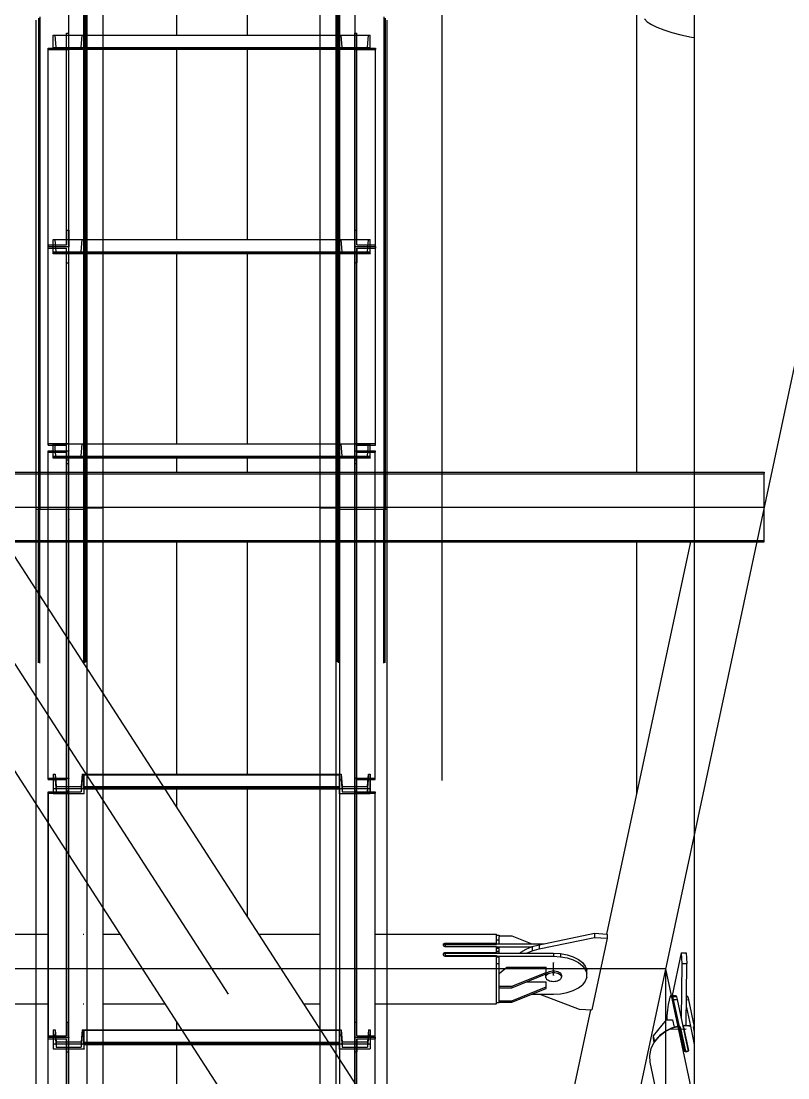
# Model space of a CAD drawing. Header units: millimetres. Extents: x 150209.93 to 150215.05, y 136675.65 to 136679.93.
# Drawn here: x 150213.5465 to 150213.6065, y 136679.0164 to 136679.0991 of the extents above; entities that cross this region are included whole.
import ezdxf

# ---------------------------------------------------------------- set-up
doc = ezdxf.new("R2010")
doc.units = ezdxf.units.MM
doc.header["$LTSCALE"] = 0.25
for name, pattern in [('CENTER', [50.8, 31.75, -6.35, 6.35, -6.35]), ('XKITLINE00', [0]), ('XKITLINE02', [4, 2, -2]), ('XKITLINE03', [6, 3, -1, 1, -1])]:
    doc.linetypes.add(name, pattern=pattern)

# ---------------------------------------------------------------- blocks, each defined once
blk = doc.blocks.new('çatıı')
at = {"color": 8, "linetype": 'CENTER'}
for p, q in [((23255, 18543.85), (23255, 16877.2)), ((22900, 17380.27), (23430, 16560.27)), ((23430, 17380.27), (23255, 16560.27)), ((23298.7, 16967.8), (23298.7, 16972.75)), ((23342.5, 16970.27), (22987.5, 16970.27)), ((23342.5, 16970.27), (23342.5, 16150.27)), ((23342.5, 16970.27), (23430, 16560.27)), ((23344.53, 16946.86), (23350.48, 16946.73))]:
    blk.add_line(p, q, dxfattribs=at)
at = {"color": 1, "linetype": 'XKITLINE03'}
for p, q in [((23115, 17151.06), (23115, 17630.24)), ((23214.97, 17630.24), (23214.97, 17151.06)), ((23220.98, 17361.99), (23220.98, 17146.24)), ((23109, 17360), (23109, 17146.24)), ((23227, 17330.28), (23103, 17330.28)), ((23109.02, 17253.03), (23109.02, 17330.11)), ((23221, 17330.11), (23221, 17253.03)), ((23227, 17250.28), (23103, 17250.28)), ((23109.02, 17175.94), (23109.02, 17253.03)), ((23221, 17253.03), (23221, 17175.94)), ((23109, 17044.87), (23109, 17173.03)), ((23220.98, 17173.03), (23220.98, 17044.87)), ((23226.97, 17170.28), (23102.97, 17170.28)), ((22948.9, 17151.06), (23381.07, 17151.06)), ((23109, 17151.1), (23109, 16086.72)), ((23115, 16090.89), (23115, 17151.06)), ((23214.97, 17151.06), (23215, 16090.89)), ((23220.98, 17151.1), (23220.98, 16086.72)), ((23109, 16943.49), (23109, 17039.06)), ((23115, 17040.95), (23115, 17038.91)), ((23115, 17040.73), (23214.98, 17040.73)), ((23214.98, 17038.91), (23214.98, 17040.95)), ((23220.98, 17039.06), (23220.98, 16943.49)), ((23109, 16844.9), (23109, 16943.49)), ((23220.98, 16943.49), (23220.98, 16844.9)), ((23115, 16940.96), (23115, 16938.93)), ((23115, 16940.74), (23214.98, 16940.74)), ((23214.98, 16938.93), (23214.98, 16940.96))]:
    blk.add_line(p, q, dxfattribs=at)
at = {"color": 116, "linetype": 'XKITLINE02', "true_color": 0x136734}
for p, q in [((23115.85, 17151.06), (23115.85, 17630.24)), ((23214.12, 17151.06), (23214.12, 17630.24)), ((23115, 17151.06), (23115, 17403.13)), ((23122.5, 17151.06), (23122.5, 17403.13)), ((23207.47, 17151.06), (23207.47, 17403.13)), ((23214.97, 17151.06), (23214.97, 17403.13)), ((23213.68, 17150.17), (23213.68, 17361.59)), ((23114.92, 17150.18), (23114.92, 17360.21)), ((23115.45, 17150.24), (23115.45, 17360.74)), ((23214.53, 17150.24), (23214.53, 17360.74)), ((23215.06, 17150.18), (23215.06, 17360.21)), ((23097.15, 17342.44), (23097.15, 17150.24)), ((23097.68, 17342.97), (23097.68, 17150.18)), ((23232.3, 17342.97), (23232.3, 17150.18)), ((23232.83, 17342.44), (23232.83, 17150.24)), ((23108.22, 17253.67), (23108.22, 17336.51)), ((23108.22, 17336.51), (23109.02, 17336.51)), ((23109.02, 17253.03), (23109.02, 17336.51)), ((23221, 17330.11), (23221, 17336.51)), ((23221, 17336.51), (23221.8, 17336.51)), ((23221.8, 17330.75), (23221.8, 17336.51)), ((23103, 17335.78), (23227, 17335.78)), ((23103, 17335.78), (23122.5, 17335.78)), ((23103, 17330.28), (23103, 17335.78)), ((23103, 17330.28), (23103, 17335.78)), ((23103, 17335.78), (23103.68, 17335.78)), ((23104.06, 17330.98), (23103.68, 17335.78)), ((23113.93, 17330.98), (23114.32, 17335.78)), ((23114.32, 17335.78), (23115, 17335.78)), ((23115, 17330.28), (23115, 17335.78)), ((23215, 17330.28), (23215, 17335.78)), ((23215, 17335.78), (23215.68, 17335.78)), ((23216.06, 17330.98), (23215.68, 17335.78)), ((23225.94, 17330.98), (23226.32, 17335.78)), ((23226.32, 17335.78), (23227, 17335.78)), ((23227, 17330.28), (23227, 17335.78)), ((23227, 17330.28), (23227, 17335.78)), ((23101.02, 17253.03), (23101.02, 17330.75)), ((23101.02, 17330.75), (23108.22, 17330.75)), ((23101.02, 17330.11), (23109.02, 17330.11)), ((23103, 17330.98), (23227, 17330.98)), ((23103, 17330.28), (23227, 17330.28)), ((23103, 17330.28), (23122.5, 17330.28)), ((23103, 17330.28), (23115, 17330.28)), ((23104.06, 17330.98), (23113.93, 17330.98)), ((23215, 17330.28), (23227, 17330.28)), ((23216.06, 17330.98), (23225.94, 17330.98)), ((23221, 17253.03), (23221, 17330.98)), ((23221, 17330.11), (23229, 17330.11)), ((23221.8, 17253.67), (23221.8, 17330.98)), ((23221.8, 17330.75), (23229, 17330.75)), ((23229, 17330.75), (23229, 17330.11)), ((23229, 17253.03), (23229, 17330.75)), ((23108.22, 17259.42), (23109.02, 17259.42)), ((23108.22, 17259.42), (23108.22, 17253.67)), ((23109.02, 17259.42), (23109.02, 17253.03)), ((23221, 17259.42), (23221.8, 17259.42)), ((23101.02, 17253.67), (23108.22, 17253.67)), ((23101.02, 17253.67), (23101.02, 17253.03)), ((23103, 17255.78), (23227, 17255.78)), ((23103, 17255.78), (23122.5, 17255.78)), ((23103, 17250.28), (23103, 17255.78)), ((23103, 17250.28), (23103, 17255.78)), ((23103, 17255.78), (23103.68, 17255.78)), ((23104.06, 17250.98), (23103.68, 17255.78)), ((23113.93, 17250.98), (23114.32, 17255.78)), ((23114.32, 17255.78), (23115, 17255.78)), ((23115, 17250.28), (23115, 17255.78)), ((23215, 17250.28), (23215, 17255.78)), ((23215, 17255.78), (23215.68, 17255.78)), ((23216.06, 17250.98), (23215.68, 17255.78)), ((23221.8, 17253.67), (23229, 17253.67)), ((23225.94, 17250.98), (23226.32, 17255.78)), ((23226.32, 17255.78), (23227, 17255.78)), ((23227, 17250.28), (23227, 17255.78)), ((23227, 17250.28), (23227, 17255.78)), ((23101.02, 17175.3), (23101.02, 17253.03)), ((23101.02, 17253.03), (23109.02, 17253.03)), ((23101.02, 17253.03), (23109.02, 17253.03)), ((23101.02, 17252.39), (23108.22, 17252.39)), ((23103, 17250.98), (23227, 17250.98)), ((23103, 17250.28), (23227, 17250.28)), ((23103, 17250.28), (23122.5, 17250.28)), ((23103, 17250.28), (23115, 17250.28)), ((23104.06, 17250.98), (23113.93, 17250.98)), ((23108.22, 17169.54), (23108.22, 17252.39)), ((23109.02, 17169.54), (23109.02, 17253.03)), ((23215, 17250.28), (23227, 17250.28)), ((23216.06, 17250.98), (23225.94, 17250.98)), ((23221, 17246.63), (23221, 17253.03)), ((23221, 17253.03), (23229, 17253.03)), ((23221, 17253.03), (23229, 17253.03)), ((23221, 17169.54), (23221, 17250.98)), ((23221.8, 17252.39), (23221.8, 17246.63)), ((23221.8, 17252.39), (23229, 17252.39)), ((23221.8, 17169.54), (23221.8, 17252.39)), ((23229, 17253.03), (23229, 17252.39)), ((23229, 17175.3), (23229, 17253.03)), ((23108.22, 17246.63), (23109.02, 17246.63)), ((23221, 17246.63), (23221.8, 17246.63)), ((23101.02, 17175.94), (23101.02, 17175.3)), ((23101.02, 17175.94), (23109.02, 17175.94)), ((23101.02, 17175.3), (23108.22, 17175.3)), ((23102.97, 17175.78), (23226.97, 17175.78)), ((23102.97, 17175.78), (23122.5, 17175.78)), ((23102.97, 17170.28), (23102.97, 17175.78)), ((23102.97, 17170.28), (23102.97, 17175.78)), ((23102.97, 17175.78), (23103.65, 17175.78)), ((23104.03, 17170.98), (23103.65, 17175.78)), ((23108.22, 17169.54), (23108.22, 17175.3)), ((23109.02, 17169.54), (23109.02, 17175.94)), ((23113.9, 17170.98), (23114.29, 17175.78)), ((23114.29, 17175.78), (23114.97, 17175.78)), ((23114.97, 17170.28), (23114.97, 17175.78)), ((23214.97, 17170.28), (23214.97, 17175.78)), ((23214.97, 17175.78), (23215.65, 17175.78)), ((23216.03, 17170.98), (23215.65, 17175.78)), ((23221, 17175.94), (23229, 17175.94)), ((23221.8, 17175.3), (23229, 17175.3)), ((23225.91, 17170.98), (23226.29, 17175.78)), ((23226.29, 17175.78), (23226.97, 17175.78)), ((23226.97, 17170.28), (23226.97, 17175.78)), ((23226.97, 17170.28), (23226.97, 17175.78)), ((23101, 17044.38), (23101, 17173.03)), ((23101, 17173.03), (23109, 17173.03)), ((23101, 17172.54), (23108.2, 17172.54)), ((23102.97, 17170.98), (23226.97, 17170.98)), ((23104.03, 17170.98), (23113.9, 17170.98)), ((23108.2, 17039.92), (23108.2, 17172.54)), ((23109, 17039.92), (23109, 17173.03)), ((23216.03, 17170.98), (23225.91, 17170.98)), ((23220.98, 17168.08), (23220.98, 17173.03)), ((23220.98, 17173.03), (23228.98, 17173.03)), ((23220.98, 17039.92), (23220.98, 17170.98)), ((23221.78, 17168.08), (23221.78, 17172.54)), ((23221.78, 17172.54), (23228.98, 17172.54)), ((23221.78, 17039.92), (23221.78, 17171.39)), ((23228.98, 17173.03), (23228.98, 17172.54)), ((23228.98, 17044.38), (23228.98, 17173.03)), ((23102.97, 17170.28), (23226.97, 17170.28)), ((23102.97, 17170.28), (23122.5, 17170.28)), ((23102.97, 17170.28), (23114.97, 17170.28)), ((23108.2, 17168.08), (23109, 17168.08)), ((23108.22, 17169.54), (23109.02, 17169.54)), ((23214.97, 17170.28), (23226.97, 17170.28)), ((23220.98, 17168.08), (23221.78, 17168.08)), ((23221, 17169.54), (23221.8, 17169.54)), ((22948.9, 17164.11), (23381.07, 17164.11)), ((23096.3, 17164.71), (23122.5, 17164.71)), ((23207.47, 17164.71), (23233.68, 17164.71)), ((23353.8, 17164.71), (23381.07, 17164.71)), ((23381.07, 17137.41), (23381.07, 17164.71)), ((23381.07, 17164.71), (23381.07, 17164.37)), ((23096.3, 17150.24), (23096.3, 17150.17)), ((23096.3, 17150.24), (23097.15, 17150.24)), ((23096.3, 17150.17), (23096.3, 17150.24)), ((23096.3, 17150.24), (23097.15, 17150.24)), ((23097.15, 17150.24), (23097.68, 17150.18)), ((23097.15, 16090.12), (23097.15, 17150.24)), ((23097.15, 17150.24), (23097.68, 17150.18)), ((23114.92, 17150.18), (23115.45, 17150.24)), ((23114.92, 17150.18), (23115.45, 17150.24)), ((23115, 16090.89), (23115, 17151.06)), ((23115, 17151.06), (23122.5, 17151.06)), ((23115, 17151.06), (23115, 17150.7)), ((23115, 17151.06), (23116.3, 17151.06)), ((23115, 16090.52), (23115, 17150.7)), ((23115, 17150.7), (23116.3, 17150.7)), ((23115.45, 17150.24), (23116.3, 17150.24)), ((23115.45, 16090.12), (23115.45, 17150.24)), ((23115.45, 17150.24), (23116.3, 17150.24)), ((23115.85, 16090.86), (23115.85, 17151.04)), ((23115.85, 17151.04), (23115.85, 17150.72)), ((23115.85, 17151.04), (23116.3, 17151.04)), ((23115.85, 16090.55), (23115.85, 17150.72)), ((23115.85, 17150.72), (23116.3, 17150.72)), ((23116.3, 17150.24), (23116.3, 17150.17)), ((23116.3, 17150.17), (23116.3, 17150.24)), ((23122.5, 17151.05), (23122.5, 17151.06)), ((23122.5, 17151.06), (23122.5, 17151.05)), ((23122.5, 17150.7), (23122.5, 17150.72)), ((23122.5, 17150.7), (23122.5, 17150.72)), ((23122.5, 16090.87), (23122.5, 17150.72)), ((23207.47, 17150.72), (23207.46, 17150.7)), ((23207.47, 17151.06), (23207.47, 17151.05)), ((23207.47, 17151.06), (23214.97, 17151.06)), ((23207.5, 16090.89), (23207.47, 17151.06)), ((23207.47, 17151.06), (23214.97, 17151.06)), ((23207.5, 16090.54), (23207.47, 17150.72)), ((23207.5, 16090.87), (23207.47, 17150.72)), ((23213.68, 17151.04), (23214.12, 17151.04)), ((23213.68, 17150.72), (23214.12, 17150.73)), ((23213.68, 17150.7), (23214.96, 17150.7)), ((23213.68, 17150.24), (23213.68, 17150.17)), ((23213.68, 17150.24), (23214.53, 17150.24)), ((23213.68, 17150.24), (23213.68, 17150.17)), ((23213.68, 17150.24), (23214.53, 17150.24)), ((23214.12, 17151.04), (23214.12, 17150.73)), ((23214.15, 16090.86), (23214.12, 17151.04)), ((23214.15, 16090.55), (23214.12, 17150.73)), ((23214.53, 17150.24), (23215.06, 17150.18)), ((23214.53, 16090.12), (23214.53, 17150.24)), ((23214.53, 17150.24), (23215.06, 17150.18)), ((23214.97, 17151.06), (23214.96, 17150.7)), ((23215, 16090.52), (23214.96, 17150.7)), ((23215, 16090.89), (23214.97, 17151.06)), ((23232.3, 17150.18), (23232.83, 17150.24)), ((23232.3, 17150.18), (23232.83, 17150.24)), ((23232.83, 17150.24), (23233.68, 17150.24)), ((23232.83, 16090.12), (23232.83, 17150.24)), ((23232.83, 17150.24), (23233.68, 17150.24)), ((23233.68, 17150.24), (23233.68, 17150.17)), ((23233.68, 17150.17), (23233.68, 17150.24)), ((23097.68, 17150.18), (23114.92, 17150.18)), ((23097.68, 16090.06), (23097.68, 17150.18)), ((23097.68, 17150.18), (23114.92, 17150.18)), ((23114.92, 16090.06), (23114.92, 17150.18)), ((23215.06, 17150.18), (23232.3, 17150.18)), ((23215.06, 16090.06), (23215.06, 17150.18)), ((23215.06, 17150.18), (23232.3, 17150.18)), ((23232.3, 16090.06), (23232.3, 17150.18)), ((22948.9, 17138.01), (23381.07, 17138.01)), ((23096.3, 17137.41), (23122.5, 17137.41)), ((23207.47, 17137.41), (23233.68, 17137.41)), ((23353.8, 17137.41), (23381.07, 17137.41)), ((23096.3, 17034.66), (23096.3, 17118.52)), ((23116.3, 17003.71), (23116.3, 17087.58)), ((23122.5, 16994.12), (23122.5, 17077.99)), ((23101, 17044.87), (23109, 17044.87)), ((23101, 17044.38), (23108.2, 17044.38)), ((23103, 17046.44), (23103.68, 17046.44)), ((23103, 17046.44), (23103, 17040.95)), ((23103, 17046.44), (23103, 17044.41)), ((23103, 17044.41), (23103.68, 17044.41)), ((23103, 17044.41), (23103, 17038.91)), ((23103.68, 17046.44), (23104.06, 17041.64)), ((23103.68, 17046.44), (23103.68, 17044.41)), ((23103.68, 17044.41), (23104.06, 17039.61)), ((23108.2, 16944.08), (23108.2, 17044.96)), ((23108.2, 17044.96), (23109, 17044.96)), ((23109, 16943.49), (23109, 17044.96)), ((23114.32, 17044.41), (23113.93, 17039.61)), ((23114.32, 17046.44), (23113.93, 17041.64)), ((23114.32, 17046.44), (23115, 17046.44)), ((23114.32, 17046.44), (23114.32, 17044.41)), ((23114.32, 17044.41), (23115, 17044.41)), ((23115, 17040.73), (23115, 17046.44)), ((23115, 17046.44), (23142.89, 17046.44)), ((23115, 17046.44), (23115, 17040.95)), ((23115, 17046.44), (23115, 17044.41)), ((23115, 17046.43), (23142.89, 17046.43)), ((23115, 17046.24), (23143.02, 17046.24)), ((23115, 17046.23), (23143.03, 17046.23)), ((23115, 17044.41), (23115, 17038.91)), ((23207.47, 17046.44), (23214.98, 17046.44)), ((23207.47, 17046.43), (23214.98, 17046.43)), ((23207.47, 17046.24), (23214.98, 17046.24)), ((23207.47, 17046.23), (23214.98, 17046.23)), ((23214.98, 17040.73), (23214.98, 17046.44)), ((23214.98, 17046.44), (23214.98, 17044.41)), ((23214.98, 17046.44), (23214.98, 17040.95)), ((23214.98, 17046.44), (23215.66, 17046.44)), ((23214.98, 17044.41), (23214.98, 17038.91)), ((23214.98, 17044.41), (23215.66, 17044.41)), ((23215.66, 17046.44), (23215.66, 17044.41)), ((23215.66, 17046.44), (23216.04, 17041.64)), ((23215.66, 17044.41), (23216.04, 17039.61)), ((23220.98, 17039.06), (23220.98, 17044.96)), ((23220.98, 17044.96), (23221.78, 17044.96)), ((23220.98, 16943.49), (23220.98, 17044.96)), ((23220.98, 17044.87), (23228.98, 17044.87)), ((23221.78, 17039.65), (23221.78, 17044.96)), ((23221.78, 16944.08), (23221.78, 17044.96)), ((23221.78, 17044.38), (23228.98, 17044.38)), ((23225.92, 17041.64), (23226.3, 17046.44)), ((23225.92, 17039.61), (23226.3, 17044.41)), ((23226.3, 17046.44), (23226.3, 17044.41)), ((23226.3, 17046.44), (23226.98, 17046.44)), ((23226.3, 17044.41), (23226.98, 17044.41)), ((23226.98, 17046.44), (23226.98, 17044.41)), ((23226.98, 17046.44), (23226.98, 17040.95)), ((23226.98, 17038.91), (23226.98, 17044.41)), ((23101, 16943.49), (23101, 17039.65)), ((23101, 17039.65), (23101, 16944.08)), ((23101, 17039.65), (23108.2, 17039.65)), ((23101, 17039.06), (23109, 17039.06)), ((23103, 17040.95), (23115, 17040.95)), ((23103, 17040.95), (23103, 17038.91)), ((23103, 17038.91), (23115, 17038.91)), ((23104.06, 17041.64), (23113.93, 17041.64)), ((23104.06, 17041.64), (23104.06, 17039.61)), ((23104.06, 17039.61), (23113.93, 17039.61)), ((23108.2, 17039.92), (23109, 17039.92)), ((23113.93, 17041.64), (23113.93, 17039.61)), ((23115, 17041.63), (23214.98, 17041.63)), ((23115, 17041.45), (23214.98, 17041.45)), ((23115, 17040.95), (23214.98, 17040.95)), ((23115, 17040.95), (23115, 17038.91)), ((23115, 17040.73), (23146.58, 17040.73)), ((23207.47, 17040.73), (23214.98, 17040.73)), ((23214.98, 17040.95), (23214.98, 17038.91)), ((23214.98, 17040.95), (23226.98, 17040.95)), ((23214.98, 17038.91), (23226.98, 17038.91)), ((23216.04, 17041.64), (23216.04, 17039.61)), ((23216.04, 17041.64), (23225.92, 17041.64)), ((23216.04, 17039.61), (23225.92, 17039.61)), ((23220.98, 17039.92), (23221.78, 17039.92)), ((23220.98, 17039.06), (23228.98, 17039.06)), ((23221.78, 17039.65), (23228.98, 17039.65)), ((23225.92, 17041.64), (23225.92, 17039.61)), ((23226.98, 17040.95), (23226.98, 17038.91)), ((23228.98, 17039.65), (23228.98, 17039.06)), ((23228.98, 16943.49), (23228.98, 17039.65)), ((23108.2, 16949.4), (23109, 16949.4)), ((23108.2, 16949.4), (23108.2, 16944.08)), ((23220.98, 16949.4), (23221.78, 16949.4)), ((23101, 16944.08), (23108.2, 16944.08)), ((23101, 16844.33), (23101, 16943.49)), ((23101, 16943.49), (23109, 16943.49)), ((23101, 16943.49), (23109, 16943.49)), ((23103, 16946.46), (23103.68, 16946.46)), ((23103, 16946.46), (23103, 16940.96)), ((23103, 16946.46), (23103, 16944.42)), ((23103, 16944.42), (23103.68, 16944.42)), ((23103, 16944.42), (23103, 16938.93)), ((23103.68, 16946.46), (23104.06, 16941.66)), ((23103.68, 16946.46), (23103.68, 16944.42)), ((23103.68, 16944.42), (23104.06, 16939.63)), ((23109, 16839.18), (23109, 16943.49)), ((23114.32, 16946.46), (23113.93, 16941.66)), ((23114.32, 16944.42), (23113.93, 16939.63)), ((23114.32, 16946.46), (23115, 16946.46)), ((23114.32, 16946.46), (23114.32, 16944.42)), ((23114.32, 16944.42), (23115, 16944.42)), ((23115, 16940.74), (23115, 16946.46)), ((23115, 16946.46), (23122.5, 16946.46)), ((23115, 16946.46), (23115, 16940.96)), ((23115, 16946.46), (23115, 16944.42)), ((23115, 16946.45), (23122.5, 16946.45)), ((23115, 16946.25), (23122.5, 16946.25)), ((23115, 16946.24), (23122.5, 16946.24)), ((23115, 16944.42), (23115, 16938.93)), ((23153.3, 16946.46), (23214.98, 16946.46)), ((23153.31, 16946.45), (23214.98, 16946.45)), ((23153.44, 16946.25), (23214.98, 16946.25)), ((23153.44, 16946.24), (23214.98, 16946.24)), ((23207.47, 16862.65), (23207.47, 16946.52)), ((23214.98, 16940.74), (23214.98, 16946.46)), ((23214.98, 16946.46), (23214.98, 16944.42)), ((23214.98, 16946.46), (23214.98, 16940.96)), ((23214.98, 16946.46), (23215.66, 16946.46)), ((23214.98, 16944.42), (23214.98, 16938.93)), ((23214.98, 16944.42), (23215.66, 16944.42)), ((23215.66, 16946.46), (23215.66, 16944.42)), ((23215.66, 16946.46), (23216.04, 16941.66)), ((23215.66, 16944.42), (23216.04, 16939.63)), ((23220.98, 16937.77), (23220.98, 16943.49)), ((23220.98, 16943.49), (23228.98, 16943.49)), ((23220.98, 16943.49), (23228.98, 16943.49)), ((23221.78, 16944.08), (23228.98, 16944.08)), ((23226.3, 16946.46), (23225.92, 16941.66)), ((23226.3, 16944.42), (23225.92, 16939.63)), ((23226.3, 16946.46), (23226.3, 16944.42)), ((23226.3, 16946.46), (23226.98, 16946.46)), ((23226.3, 16944.42), (23226.98, 16944.42)), ((23226.98, 16946.46), (23226.98, 16944.42)), ((23226.98, 16946.46), (23226.98, 16940.96)), ((23226.98, 16944.42), (23226.98, 16938.93)), ((23228.98, 16943.49), (23228.98, 16942.92)), ((23228.98, 16844.33), (23228.98, 16943.49)), ((23101, 16942.92), (23108.2, 16942.92)), ((23103, 16940.96), (23115, 16940.96)), ((23103, 16940.96), (23103, 16938.93)), ((23104.06, 16941.66), (23113.93, 16941.66)), ((23104.06, 16941.66), (23104.06, 16939.63)), ((23104.06, 16939.63), (23113.93, 16939.63)), ((23108.2, 16839.18), (23108.2, 16942.92)), ((23113.93, 16941.66), (23113.93, 16939.63)), ((23115, 16941.64), (23214.98, 16941.64)), ((23115, 16941.46), (23214.98, 16941.46)), ((23115, 16940.96), (23214.98, 16940.96)), ((23115, 16940.96), (23115, 16938.93)), ((23115, 16940.74), (23122.5, 16940.74)), ((23157, 16940.74), (23214.98, 16940.74)), ((23214.98, 16940.96), (23214.98, 16938.93)), ((23214.98, 16940.96), (23226.98, 16940.96)), ((23216.04, 16941.66), (23216.04, 16939.63)), ((23216.04, 16941.66), (23225.92, 16941.66)), ((23216.04, 16939.63), (23225.92, 16939.63)), ((23220.98, 16839.18), (23220.98, 16941.4)), ((23221.78, 16942.92), (23221.78, 16937.77)), ((23221.78, 16942.92), (23228.98, 16942.92)), ((23221.78, 16839.18), (23221.78, 16942.92)), ((23225.92, 16941.66), (23225.92, 16939.63)), ((23226.98, 16940.96), (23226.98, 16938.93)), ((23103, 16938.93), (23115, 16938.93)), ((23108.2, 16937.77), (23109, 16937.77)), ((23213.68, 16853.05), (23213.68, 16936.92)), ((23214.98, 16938.93), (23226.98, 16938.93)), ((23220.98, 16937.77), (23221.78, 16937.77))]:
    blk.add_line(p, q, dxfattribs=at)
at = {"color": 7, "linetype": 'XKITLINE00'}
for p, q in [((23116.3, 17150.17), (23116.3, 17357.43)), ((23122.5, 17151.06), (23122.5, 17357.43)), ((23207.47, 17151.06), (23207.47, 17357.43)), ((23213.68, 17150.17), (23213.68, 17357.43)), ((23096.3, 17150.17), (23096.3, 17341.59)), ((23233.68, 17150.17), (23233.68, 17341.59)), ((23122.5, 17335.78), (23207.47, 17335.78)), ((23122.5, 17330.28), (23207.47, 17330.28)), ((23122.5, 17255.78), (23207.47, 17255.78)), ((23122.5, 17250.28), (23207.47, 17250.28)), ((23122.5, 17175.78), (23207.47, 17175.78)), ((23122.5, 17170.28), (23207.47, 17170.28)), ((23066.44, 17164.71), (23096.3, 17164.71)), ((23122.5, 17164.71), (23207.47, 17164.71)), ((23233.68, 17164.71), (23353.8, 17164.71)), ((23116.3, 17151.06), (23122.5, 17151.06)), ((23116.3, 17151.04), (23122.5, 17151.05)), ((23116.3, 17150.72), (23122.5, 17150.72)), ((23116.3, 17150.7), (23122.5, 17150.7)), ((23122.5, 17150.72), (23122.5, 17151.05)), ((23122.5, 17077.99), (23122.5, 17150.7)), ((23207.46, 17150.7), (23213.68, 17150.7)), ((23207.47, 16946.52), (23207.46, 17150.7)), ((23207.47, 17151.06), (23213.68, 17151.06)), ((23207.47, 17151.05), (23213.68, 17151.04)), ((23207.47, 17150.72), (23207.47, 17151.05)), ((23207.47, 17150.72), (23213.68, 17150.72)), ((23096.3, 17150.17), (23116.3, 17150.17)), ((23096.3, 17118.52), (23096.3, 17150.17)), ((23096.3, 17150.17), (23116.3, 17150.17)), ((23116.3, 17087.58), (23116.3, 17150.17)), ((23213.68, 17150.17), (23233.68, 17150.17)), ((23213.68, 16936.92), (23213.68, 17150.17)), ((23213.68, 17150.17), (23233.68, 17150.17)), ((23233.68, 16905.97), (23233.68, 17150.17)), ((23084.09, 17137.41), (23096.3, 17137.41)), ((23122.5, 17137.41), (23207.47, 17137.41)), ((23233.68, 17137.41), (23353.8, 17137.41)), ((23142.89, 17046.44), (23207.47, 17046.44)), ((23142.89, 17046.43), (23207.47, 17046.43)), ((23143.02, 17046.24), (23207.47, 17046.24)), ((23143.03, 17046.23), (23207.47, 17046.23)), ((23146.58, 17040.73), (23207.47, 17040.73)), ((23096.3, 16583.12), (23096.3, 17034.66)), ((23116.3, 16583.12), (23116.3, 17003.71)), ((23122.5, 16583.12), (23122.5, 16994.12)), ((23122.5, 16946.46), (23153.3, 16946.46)), ((23122.5, 16946.45), (23153.31, 16946.45)), ((23122.5, 16946.25), (23153.44, 16946.25)), ((23122.5, 16946.24), (23153.44, 16946.24)), ((23122.5, 16940.74), (23157, 16940.74))]:
    blk.add_line(p, q, dxfattribs=at)
at = {"color": 8, "linetype": 'XKITLINE00'}
for p, q in [((23151.2, 17353.8), (23151.2, 17335.78)), ((23178.8, 17353.8), (23178.8, 17335.78)), ((23331.2, 17346.28), (23331.2, 17164.71)), ((23334.31, 17342.15), (23335.4, 17341.04)), ((23335.4, 17341.04), (23337.03, 17339.94)), ((23353.8, 17344.48), (23353.8, 16774.54)), ((23337.03, 17339.94), (23339.18, 17338.87)), ((23339.18, 17338.87), (23341.83, 17337.84)), ((23341.83, 17337.84), (23344.98, 17336.85)), ((23344.98, 17336.85), (23348.59, 17335.91)), ((23348.59, 17335.91), (23352.65, 17335.02)), ((23352.65, 17335.02), (23353.8, 17334.81)), ((23151.2, 17330.28), (23151.2, 17255.78)), ((23178.8, 17330.28), (23178.8, 17255.78)), ((23151.2, 17250.28), (23151.2, 17175.78)), ((23178.8, 17250.28), (23178.8, 17175.78)), ((23151.2, 17170.28), (23151.2, 17164.71)), ((23178.8, 17170.28), (23178.8, 17164.71)), ((23068.14, 17162.09), (23299.82, 16803.64)), ((23030.17, 17136.91), (23261.85, 16778.46)), ((23151.2, 17137.41), (23151.2, 17046.44)), ((23178.8, 17137.41), (23178.8, 17046.44)), ((23352.26, 17137.41), (23319.5, 16983.91)), ((23331.2, 17137.41), (23331.2, 17038.72)), ((23151.2, 17040.73), (23151.2, 17033.59)), ((23178.8, 17040.73), (23178.8, 16990.89)), ((23053.6, 16983.89), (23101, 16983.89)), ((23114.71, 16983.89), (23115, 16983.89)), ((23122.5, 16983.89), (23129.11, 16983.89)), ((23183.32, 16983.89), (23207.47, 16983.89)), ((23214.97, 16983.89), (23215.26, 16983.89)), ((23228.98, 16983.89), (23276.4, 16983.89)), ((23276.4, 16980.15), (23276.4, 16983.89)), ((23276.4, 16983.47), (23277.4, 16983.47)), ((23276.4, 16981.71), (23277.4, 16981.71)), ((23277.4, 16983.47), (23277.4, 16983.43)), ((23277.4, 16983.43), (23277.4, 16982.84)), ((23277.4, 16983.28), (23282.4, 16983.28)), ((23277.4, 16980.15), (23277.4, 16982.84)), ((23282.4, 16983.28), (23290.28, 16980.15)), ((23293.08, 16979.74), (23314.72, 16984.23)), ((23293.08, 16978.09), (23314.72, 16982.58)), ((23319.68, 16982.24), (23313.7, 16954.21)), ((23314.72, 16984.23), (23319.68, 16983.89)), ((23314.72, 16984.23), (23314.72, 16982.58)), ((23314.72, 16982.58), (23319.68, 16982.24)), ((23319.68, 16983.89), (23319.68, 16982.24)), ((23255.59, 16979.9), (23255.55, 16979.7)), ((23255.55, 16979.7), (23255.59, 16979.5)), ((23255.71, 16980.08), (23255.59, 16979.9)), ((23255.71, 16979.74), (23255.59, 16979.56)), ((23255.59, 16979.5), (23255.71, 16979.32)), ((23255.71, 16980.08), (23255.9, 16980.22)), ((23255.71, 16979.74), (23255.86, 16979.86)), ((23255.71, 16979.32), (23255.9, 16979.17)), ((23255.71, 16976.43), (23255.9, 16976.6)), ((23255.86, 16979.86), (23255.9, 16979.88)), ((23255.9, 16980.22), (23256.13, 16980.3)), ((23255.9, 16979.88), (23256.13, 16979.95)), ((23255.9, 16979.17), (23256.13, 16979.08)), ((23255.9, 16976.6), (23256.13, 16976.7)), ((23256.13, 16980.3), (23256.4, 16980.34)), ((23256.13, 16979.95), (23256.4, 16979.98)), ((23256.13, 16979.08), (23256.4, 16979.05)), ((23256.13, 16976.7), (23256.4, 16976.74)), ((23256.13, 16976.7), (23256.13, 16976.36)), ((23256.4, 16980.34), (23256.4, 16980)), ((23256.4, 16980.34), (23276.4, 16980.34)), ((23256.4, 16980), (23276.4, 16980)), ((23256.4, 16979.05), (23256.4, 16980)), ((23256.4, 16979.78), (23276.4, 16979.78)), ((23256.4, 16979.05), (23276.4, 16979.05)), ((23256.4, 16976.74), (23256.4, 16976.44)), ((23256.4, 16976.74), (23276.4, 16976.74)), ((23276.4, 16980.15), (23295.04, 16980.15)), ((23276.4, 16980.15), (23276.4, 16979.78)), ((23276.4, 16976.74), (23276.4, 16979.05)), ((23276.4, 16978.91), (23290.12, 16978.91)), ((23276.4, 16978.87), (23277.4, 16978.87)), ((23276.4, 16978.33), (23277.4, 16978.33)), ((23276.4, 16977.17), (23277.4, 16977.17)), ((23276.4, 16976.74), (23276.4, 16976.44)), ((23276.4, 16976.56), (23276.4, 16976.44)), ((23276.4, 16976.56), (23277.4, 16976.56)), ((23277.4, 16977.76), (23277.4, 16978.87)), ((23277.4, 16976.44), (23277.4, 16977.76)), ((23285.48, 16976.44), (23285.91, 16976.81)), ((23285.91, 16976.81), (23287.97, 16978.03)), ((23287.97, 16978.03), (23290.38, 16979.02)), ((23288.1, 16976.44), (23290.38, 16977.37)), ((23290.38, 16979.02), (23293.08, 16979.74)), ((23290.38, 16979.02), (23290.38, 16977.37)), ((23290.38, 16977.37), (23293.08, 16978.09)), ((23293.08, 16979.74), (23293.08, 16978.09)), ((23348.66, 16976.58), (23345.14, 16959.91)), ((23348.66, 16976.58), (23350.64, 16976.54)), ((23348.66, 16976.58), (23348.93, 16972.44)), ((23350.64, 16976.54), (23350.91, 16972.4)), ((23255.59, 16976.22), (23255.55, 16975.98)), ((23255.55, 16975.98), (23255.59, 16975.75)), ((23255.59, 16975.88), (23255.58, 16975.82)), ((23255.71, 16976.43), (23255.59, 16976.22)), ((23255.71, 16976.09), (23255.59, 16975.88)), ((23255.59, 16975.75), (23255.71, 16975.54)), ((23255.71, 16976.09), (23255.9, 16976.26)), ((23255.71, 16975.54), (23255.9, 16975.37)), ((23255.9, 16976.26), (23256.13, 16976.36)), ((23255.9, 16975.37), (23256.13, 16975.28)), ((23256.13, 16976.36), (23256.4, 16976.4)), ((23256.13, 16975.28), (23256.4, 16975.22)), ((23256.4, 16976.44), (23298.7, 16976.44)), ((23256.4, 16975.22), (23256.4, 16976.44)), ((23256.4, 16975.57), (23276.4, 16975.57)), ((23256.4, 16975.22), (23276.4, 16975.22)), ((23276.4, 16975.57), (23276.4, 16975.22)), ((23276.4, 16956.66), (23276.4, 16975.22)), ((23276.4, 16975.2), (23298.7, 16975.2)), ((23276.4, 16974.99), (23277.4, 16974.99)), ((23276.4, 16972.37), (23277.4, 16972.37)), ((23277.4, 16969.66), (23277.4, 16974.99)), ((23298.7, 16976.44), (23301.42, 16976.27)), ((23298.7, 16976.44), (23298.7, 16975.2)), ((23298.7, 16975.2), (23301.42, 16975.04)), ((23301.42, 16976.27), (23304.02, 16975.8)), ((23301.42, 16976.27), (23301.42, 16975.04)), ((23301.42, 16975.04), (23304.02, 16974.56)), ((23304.02, 16975.8), (23306.4, 16975.02)), ((23304.02, 16974.56), (23306.4, 16973.79)), ((23306.4, 16975.02), (23308.43, 16973.99)), ((23306.4, 16973.79), (23308.43, 16972.75)), ((23308.43, 16973.99), (23310.04, 16972.74)), ((23308.43, 16972.75), (23310.04, 16971.5)), ((23310.04, 16972.74), (23311.15, 16971.32)), ((23348.93, 16972.44), (23348.66, 16950.87)), ((23348.93, 16972.44), (23350.91, 16972.4)), ((23350.61, 16948.2), (23350.91, 16972.4)), ((23277.4, 16968.43), (23280.4, 16970.91)), ((23277.4, 16963.49), (23277.4, 16969.66)), ((23280.4, 16970.91), (23295.9, 16970.91)), ((23282.4, 16963.48), (23295.9, 16968.84)), ((23282.4, 16962.91), (23295.9, 16968.28)), ((23295.69, 16968.19), (23295.64, 16968.1)), ((23295.9, 16968.28), (23295.9, 16970.91)), ((23296.01, 16968.67), (23295.9, 16968.53)), ((23296.01, 16968.67), (23296.32, 16968.92)), ((23296.01, 16968.01), (23296.32, 16968.26)), ((23296.32, 16968.92), (23296.7, 16969.14)), ((23296.32, 16968.26), (23296.7, 16968.48)), ((23296.7, 16969.14), (23297.15, 16969.32)), ((23296.7, 16968.48), (23297.15, 16968.66)), ((23297.15, 16969.32), (23297.63, 16969.44)), ((23297.15, 16968.66), (23297.63, 16968.78)), ((23297.63, 16969.44), (23298.16, 16969.52)), ((23297.63, 16968.78), (23298.16, 16968.86)), ((23298.16, 16969.52), (23298.7, 16969.55)), ((23298.16, 16968.86), (23298.7, 16968.89)), ((23298.7, 16969.55), (23298.7, 16968.89)), ((23298.7, 16969.55), (23299.23, 16969.52)), ((23298.7, 16968.89), (23299.23, 16968.86)), ((23299.23, 16969.52), (23299.76, 16969.44)), ((23299.23, 16968.86), (23299.76, 16968.78)), ((23299.76, 16969.44), (23300.25, 16969.32)), ((23299.76, 16968.78), (23300.25, 16968.66)), ((23300.25, 16969.32), (23300.69, 16969.14)), ((23300.25, 16968.66), (23300.69, 16968.48)), ((23300.69, 16969.14), (23301.07, 16968.92)), ((23300.69, 16968.48), (23301.07, 16968.26)), ((23301.07, 16968.92), (23301.38, 16968.67)), ((23301.07, 16968.26), (23301.38, 16968.01)), ((23301.38, 16968.67), (23301.61, 16968.4)), ((23301.61, 16968.4), (23301.75, 16968.1)), ((23310.04, 16971.5), (23311.15, 16970.09)), ((23311.15, 16971.32), (23311.72, 16969.81)), ((23311.15, 16970.09), (23311.72, 16968.57)), ((23311.72, 16967.03), (23311.72, 16969.81)), ((23288.29, 16965.26), (23295.9, 16965.26)), ((23295.64, 16968.1), (23295.6, 16967.8)), ((23295.6, 16967.8), (23295.6, 16967.14)), ((23295.64, 16967.44), (23295.6, 16967.14)), ((23295.6, 16967.14), (23295.64, 16966.83)), ((23295.78, 16967.74), (23295.64, 16967.44)), ((23295.64, 16966.83), (23295.78, 16966.54)), ((23296.01, 16968.01), (23295.78, 16967.74)), ((23295.78, 16966.54), (23296.01, 16966.26)), ((23295.9, 16962.63), (23295.9, 16965.26)), ((23296.01, 16966.26), (23296.32, 16966.01)), ((23296.32, 16966.01), (23296.7, 16965.8)), ((23296.7, 16965.8), (23297.15, 16965.62)), ((23297.15, 16965.62), (23297.63, 16965.49)), ((23297.63, 16965.49), (23298.16, 16965.41)), ((23298.16, 16965.41), (23298.7, 16965.39)), ((23298.7, 16965.39), (23299.23, 16965.41)), ((23299.23, 16965.41), (23299.76, 16965.49)), ((23299.76, 16965.49), (23300.25, 16965.62)), ((23300.25, 16965.62), (23300.69, 16965.8)), ((23300.69, 16965.8), (23301.07, 16966.01)), ((23301.07, 16966.01), (23301.38, 16966.26)), ((23301.38, 16968.01), (23301.61, 16967.74)), ((23301.61, 16966.54), (23301.38, 16966.26)), ((23301.61, 16967.74), (23301.75, 16967.44)), ((23301.75, 16966.83), (23301.61, 16966.54)), ((23301.75, 16968.1), (23301.8, 16967.8)), ((23301.75, 16967.44), (23301.8, 16967.14)), ((23301.8, 16967.14), (23301.75, 16966.83)), ((23301.8, 16967.8), (23301.8, 16967.14)), ((23308.43, 16962.85), (23310.04, 16964.1)), ((23311.15, 16965.51), (23310.04, 16964.1)), ((23311.72, 16967.03), (23311.15, 16965.51)), ((23277.4, 16963.49), (23277.4, 16963.48)), ((23277.4, 16963.48), (23282.4, 16963.48)), ((23277.4, 16963.48), (23277.4, 16963.45)), ((23277.4, 16957.29), (23277.4, 16963.45)), ((23277.4, 16962.91), (23282.4, 16962.91)), ((23277.4, 16962.78), (23277.55, 16962.91)), ((23282.4, 16963.48), (23282.4, 16962.91)), ((23282.4, 16957.83), (23295.9, 16963.19)), ((23282.4, 16957.27), (23295.9, 16962.63)), ((23290.28, 16960.4), (23298.7, 16960.4)), ((23293.31, 16960.4), (23308.73, 16954.54)), ((23298.7, 16960.4), (23301.42, 16960.56)), ((23301.42, 16960.56), (23304.02, 16961.04)), ((23304.02, 16961.04), (23306.4, 16961.81)), ((23306.4, 16961.81), (23308.43, 16962.85)), ((23344.6, 16959.85), (23344.95, 16959.92)), ((23344.95, 16959.92), (23346.44, 16959.88)), ((23344.95, 16959.92), (23345.29, 16959.41)), ((23053.6, 16956.66), (23101, 16956.66)), ((23114.71, 16956.66), (23115, 16956.66)), ((23122.5, 16956.66), (23146.71, 16956.66)), ((23200.92, 16956.66), (23207.47, 16956.66)), ((23214.97, 16956.66), (23215.26, 16956.66)), ((23228.98, 16956.66), (23276.4, 16956.66)), ((23276.4, 16957.08), (23277.4, 16957.08)), ((23277.4, 16957.83), (23282.4, 16957.83)), ((23277.4, 16957.29), (23277.4, 16957.27)), ((23277.4, 16957.27), (23282.4, 16957.27)), ((23277.4, 16957.27), (23277.4, 16957.08)), ((23282.4, 16957.83), (23282.4, 16957.27)), ((23343.58, 16956.39), (23343.31, 16954.31)), ((23343.9, 16958.05), (23343.58, 16956.39)), ((23344.24, 16959.22), (23343.9, 16958.05)), ((23344.6, 16959.85), (23344.24, 16959.22)), ((23345.29, 16959.41), (23346.77, 16959.38)), ((23345.29, 16959.41), (23345.59, 16958.35)), ((23345.59, 16958.35), (23347.07, 16958.32)), ((23345.59, 16958.35), (23347.87, 16947.66)), ((23346.44, 16959.88), (23346.77, 16959.38)), ((23346.77, 16959.38), (23347.07, 16958.32)), ((23347.07, 16958.32), (23351.39, 16938.1)), ((23350.74, 16958.24), (23351.54, 16958.22)), ((23350.75, 16959.29), (23351.23, 16959.28)), ((23350.76, 16959.79), (23350.9, 16959.78)), ((23350.9, 16959.78), (23351.23, 16959.28)), ((23351.23, 16959.28), (23351.54, 16958.22)), ((23351.54, 16958.22), (23353.8, 16947.64)), ((23313.17, 16954.24), (23285.69, 16825.5)), ((23308.73, 16954.54), (23313.7, 16954.21)), ((23343.09, 16951.91), (23343, 16950.39)), ((23343.31, 16954.31), (23343.09, 16951.91)), ((23350.7, 16955.2), (23352.26, 16947.91)), ((23151.2, 16949.72), (23151.2, 16946.46)), ((23342.78, 16950.4), (23337.72, 16944.07)), ((23342.78, 16950.4), (23345.26, 16950.34)), ((23344.91, 16947.02), (23347.79, 16947.82)), ((23345.04, 16947.21), (23347.65, 16947.95)), ((23345.26, 16950.34), (23345.88, 16947.45)), ((23347.65, 16947.95), (23347.68, 16947.8)), ((23347.79, 16947.82), (23349.83, 16938.23)), ((23347.87, 16947.66), (23347.86, 16947.5)), ((23347.87, 16947.66), (23348.32, 16947.65)), ((23347.87, 16947.44), (23348.32, 16947.65)), ((23348.32, 16947.65), (23350.37, 16938.06)), ((23349.28, 16947.99), (23349.34, 16947.99)), ((23349.36, 16948.17), (23349.32, 16947.78)), ((23349.36, 16948.17), (23350.06, 16948.2)), ((23349.36, 16948.17), (23349.46, 16947.69)), ((23349.46, 16947.69), (23349.43, 16947.3)), ((23349.49, 16947.97), (23349.44, 16947.44)), ((23349.49, 16947.97), (23350.89, 16948.08)), ((23349.49, 16947.97), (23351.53, 16938.38)), ((23350.06, 16948.2), (23350.75, 16948.21)), ((23350.06, 16948.2), (23350.1, 16948.02)), ((23350.75, 16948.21), (23351.45, 16948.17)), ((23350.89, 16948.08), (23352.26, 16947.91)), ((23351.45, 16948.17), (23351.48, 16948)), ((23351.45, 16948.17), (23352.14, 16948.11)), ((23352.14, 16948.11), (23352.18, 16947.92)), ((23352.26, 16947.91), (23353.8, 16940.73)), ((23353.26, 16950.17), (23353.69, 16950.16)), ((23353.37, 16947.54), (23353.8, 16945.55)), ((23353.37, 16947.54), (23353.8, 16947.53)), ((23353.37, 16947.54), (23353.8, 16947.3)), ((23353.69, 16950.16), (23353.8, 16950.07)), ((23353.8, 16947.78), (23353.79, 16947.68)), ((23337.72, 16944.07), (23337.64, 16943.19)), ((23337.72, 16944.07), (23338.22, 16941.74)), ((23339.89, 16943.8), (23338.07, 16941.57)), ((23339.74, 16943.62), (23338.77, 16942.54)), ((23339.89, 16943.8), (23342.21, 16945.65)), ((23340.5, 16944.45), (23339.96, 16943.85)), ((23340.5, 16944.45), (23342.62, 16946.03)), ((23342.21, 16945.65), (23344.91, 16947.02)), ((23342.62, 16946.03), (23345.04, 16947.21)), ((23345.04, 16947.21), (23345.07, 16947.07)), ((23349.44, 16947.44), (23351.43, 16938.13)), ((23151.2, 16940.74), (23151.2, 16877.2)), ((23338.07, 16941.57), (23336.84, 16939.06)), ((23337.64, 16943.19), (23338.01, 16941.44)), ((23338.77, 16942.54), (23338.5, 16942.09)), ((23336.84, 16939.06), (23336.25, 16936.4)), ((23336.25, 16936.4), (23336.35, 16933.73)), ((23349.83, 16938.23), (23349.92, 16938.13)), ((23349.92, 16938.13), (23350.05, 16938.02)), ((23350.05, 16938.02), (23350.25, 16937.94)), ((23350.18, 16937.97), (23350.37, 16938.06)), ((23350.25, 16937.94), (23350.5, 16937.9)), ((23350.37, 16938.06), (23351.28, 16938.04)), ((23350.5, 16937.9), (23350.77, 16937.9)), ((23350.77, 16937.9), (23351.03, 16937.94)), ((23351.03, 16937.94), (23351.25, 16938.02)), ((23351.25, 16938.02), (23351.42, 16938.13)), ((23351.38, 16938.33), (23351.37, 16938.19)), ((23351.52, 16938.25), (23351.42, 16938.13)), ((23351.53, 16938.38), (23351.52, 16938.25)), ((23336.35, 16933.73), (23353.8, 16851.98))]:
    blk.add_line(p, q, dxfattribs=at)
at = {"color": 1, "linetype": 'XKITLINE00'}
for centre in [(23103, 17330.28), (23109.02, 17330.11), (23115, 17330.28), (23215, 17330.28), (23221, 17330.11), (23227, 17330.28), (23103, 17250.28), (23109.02, 17253.03), (23109.02, 17253.03), (23115, 17250.28), (23215, 17250.28), (23221, 17253.03), (23221, 17253.03), (23227, 17250.28), (23109.02, 17175.94), (23221, 17175.94), (23109, 17173.03), (23220.98, 17173.03), (23102.97, 17170.28), (23114.97, 17170.28), (23214.97, 17170.28), (23226.97, 17170.28), (23109, 17151.1), (23115, 17151.06), (23115, 17151.06), (23214.97, 17151.06), (23214.97, 17151.06), (23220.98, 17151.1), (23381.07, 17151.06), (23109, 17146.24), (23220.98, 17146.24), (23109, 17044.87), (23220.98, 17044.87), (23109, 17039.06), (23115, 17040.95), (23115, 17040.73), (23115, 17038.91), (23214.98, 17040.95), (23214.98, 17040.73), (23214.98, 17038.91), (23220.98, 17039.06), (23109, 16943.49), (23109, 16943.49), (23220.98, 16943.49), (23220.98, 16943.49), (23115, 16940.96), (23115, 16940.74), (23214.98, 16940.96), (23214.98, 16940.74), (23115, 16938.93), (23214.98, 16938.93)]:
    blk.add_circle(centre, 0.05, dxfattribs=at)
at = {"color": 8, "linetype": 'XKITLINE00'}
for centre in [(23298.7, 16972.75), (23342.5, 16970.27), (23342.5, 16970.27), (23342.5, 16970.27), (23298.7, 16967.8), (23344.53, 16946.86), (23350.48, 16946.73)]:
    blk.add_circle(centre, 0.05, dxfattribs=at)

msp = doc.modelspace()

# ---------------------------------------------------------------- block references
at = {"xscale": 0.0002000170049888334, "yscale": 0.0002000170049888334, "zscale": 0.0002000170049888334}
msp.add_blockref('çatıı', (150208.928067, 136675.630592), dxfattribs=at)

doc.saveas('drawing.dxf')
